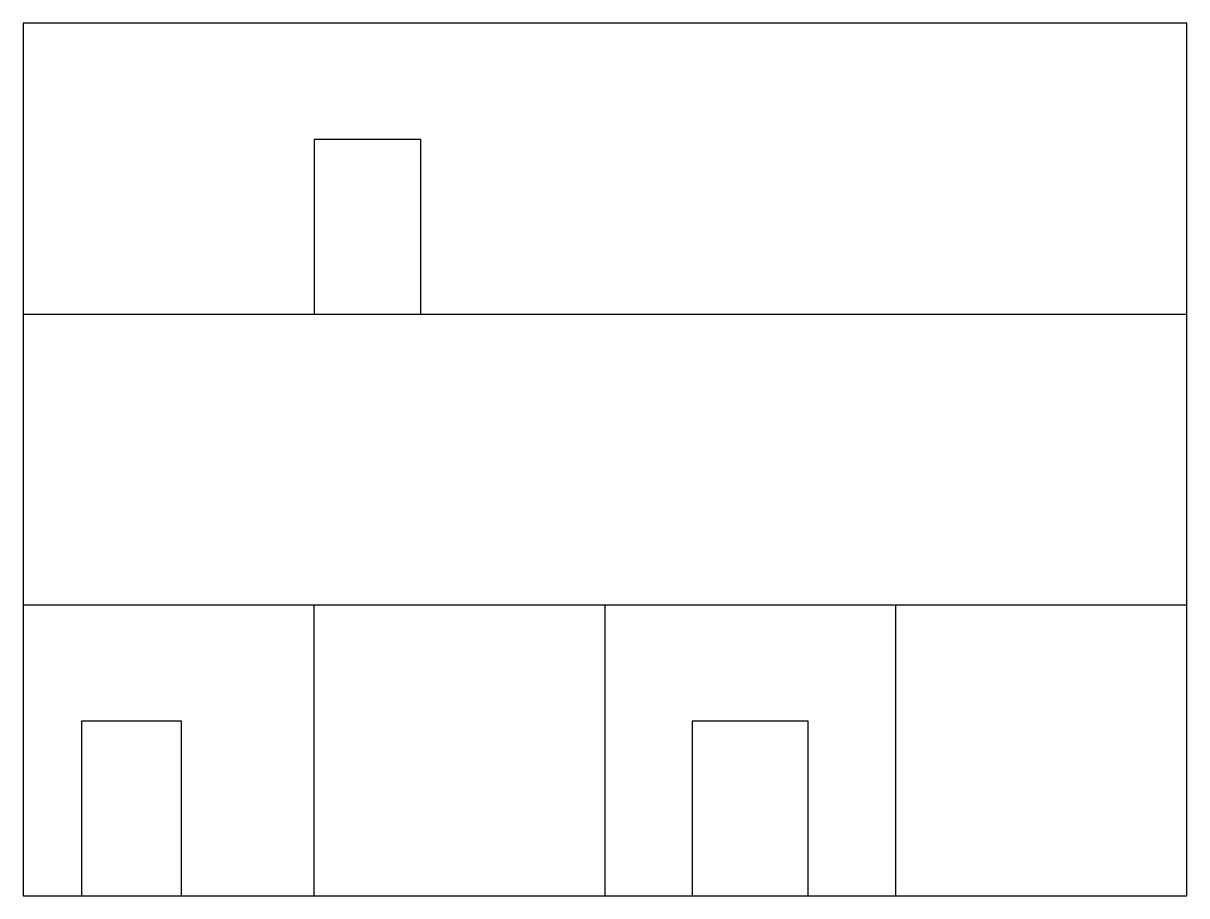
# Model space of a CAD drawing. Header units: inches. Extents: x 0 to 400, y 0 to 300.
import ezdxf

# ---------------------------------------------------------------- set-up
doc = ezdxf.new("R2010")
doc.units = ezdxf.units.IN
doc.header["$MEASUREMENT"] = 0

msp = doc.modelspace()

# ---------------------------------------------------------------- linework, layer by layer
for p, q in [((0, 200), (400, 200)), ((0, 100), (400, 100)), ((100, 0), (100, 100)), ((200, 0), (200, 100)), ((300, 0), (300, 100))]:
    msp.add_line(p, q)
for points in [[(0, 0), (400, 0), (400, 300), (0, 300)], [(100, 200), (136.68, 200), (136.68, 259.98), (100, 259.98)], [(20, 0), (54.41, 0), (54.41, 60), (20, 60)], [(230, 0), (269.81, 0), (269.81, 60), (230, 60)]]:
    msp.add_lwpolyline(points, close=True)

doc.saveas('drawing.dxf')
